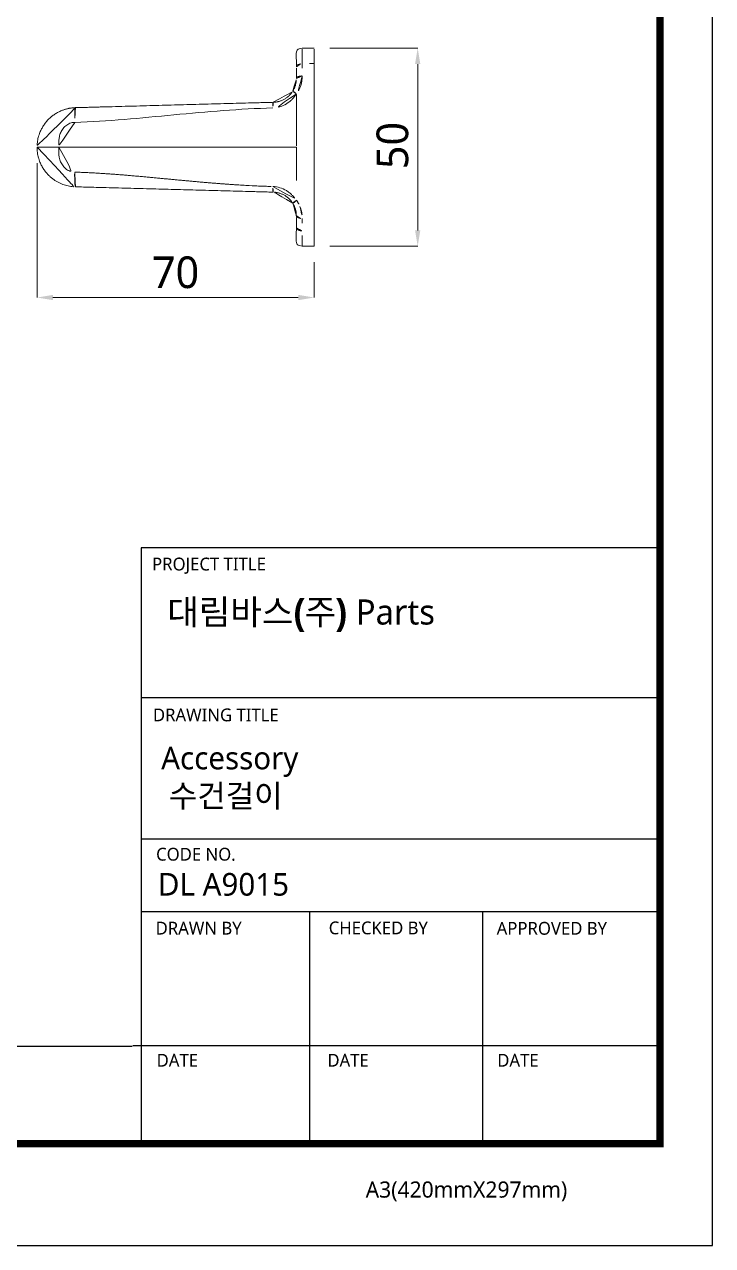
# Model space of a CAD drawing. Extents: x 16296660632 to 16296677930, y -37409619871 to -37409616275.
# Drawn here: x 16296677755.8 to 16296677929.6, y -37409616876.4 to -37409616568.1 of the extents above; entities that cross this region are included whole.
import ezdxf

# ---------------------------------------------------------------- set-up
doc = ezdxf.new("R2010")
doc.units = 0
doc.header["$LTSCALE"] = 10
doc.header["$MEASUREMENT"] = 0
doc.header["$PDMODE"] = 3
doc.header["$PDSIZE"] = -10
doc.layers.get('0').update_dxf_attribs({"linetype": 'CONTINUOUS'})
doc.layers.get('DEFPOINTS').update_dxf_attribs({"linetype": 'CONTINUOUS'})
doc.styles.add('Daelim Dimension', font='NanumGothic.ttf')
doc.dimstyles.new('DEFAULT', dxfattribs={"dimscale": 2, "dimtxt": 2, "dimasz": 2, "dimexe": 0, "dimexo": 2, "dimgap": 1, "dimtad": 1, "dimdec": 1, "dimzin": 9, "dimdsep": 46, "dimtxsty": 'Daelim Dimension', "dimcen": 0.5, "dimclrd": 252, "dimclre": 252, "dimclrt": 3, "dimadec": 1, "dimazin": 0, "dimtfac": 1, "dimtdec": 1, "dimtix": 1, "dimtmove": 0, "dimatfit": 3, "dimfxl": 1, "dimtolj": 1, "dimtzin": 1, "dimlwd": 9, "dimlwe": 9, "dimarcsym": 0})

# ---------------------------------------------------------------- blocks, each defined once
blk = doc.blocks.new('*D0')
at = {"color": 5, "lineweight": 9, "transparency": 16777216}
for p, q in [((16296677832.95729, -37409616574.11952), (16296677855.11273, -37409616574.11952)), ((16296677855.11273, -37409616578.11952), (16296677855.11273, -37409616620.10088)), ((16296677832.95729, -37409616624.10088), (16296677855.11273, -37409616624.10088))]:
    blk.add_line(p, q, dxfattribs=at)
at = {"color": 5, "transparency": 16777216}
for points in [[(16296677854.44607, -37409616578.11952), (16296677855.7794, -37409616578.11952), (16296677855.11273, -37409616574.11952)], [(16296677854.44607, -37409616620.10088), (16296677855.7794, -37409616620.10088), (16296677855.11273, -37409616624.10088)]]:
    blk.add_solid(points, dxfattribs=at)
at = {"layer": 'DEFPOINTS', "color": 0, "transparency": 16777216}
for p in [(16296677828.95729, -37409616574.11952), (16296677828.95729, -37409616624.10088), (16296677855.11273, -37409616624.10088)]:
    blk.add_point(p, dxfattribs=at)
at = {"color": 7, "transparency": 16777216, "insert": (16296677848.76939, -37409616598.6633), "char_height": 8, "attachment_point": 5, "rotation": 90, "style": 'Daelim Dimension'}
blk.add_mtext('\\A1;50', dxfattribs=at)
blk = doc.blocks.new('*D1')
at = {"color": 5, "lineweight": 9, "transparency": 16777216}
for p, q in [((16296677758.955839, -37409616603.099297), (16296677758.955839, -37409616637.050377)), ((16296677828.957291, -37409616628.100883), (16296677828.957291, -37409616637.050377)), ((16296677762.955839, -37409616637.050377), (16296677824.957291, -37409616637.050377))]:
    blk.add_line(p, q, dxfattribs=at)
at = {"color": 5, "transparency": 16777216}
for points in [[(16296677762.955839, -37409616636.38372), (16296677762.955839, -37409616637.717049), (16296677758.955839, -37409616637.050377)], [(16296677824.957291, -37409616636.38372), (16296677824.957291, -37409616637.717049), (16296677828.957291, -37409616637.050377)]]:
    blk.add_solid(points, dxfattribs=at)
at = {"layer": 'DEFPOINTS', "color": 0, "transparency": 16777216}
for p in [(16296677758.955839, -37409616599.099297), (16296677828.957291, -37409616624.100883), (16296677828.957291, -37409616637.050377)]:
    blk.add_point(p, dxfattribs=at)
at = {"color": 7, "transparency": 16777216, "insert": (16296677793.95656, -37409616630.724213), "char_height": 8, "attachment_point": 5, "style": 'Daelim Dimension'}
blk.add_mtext('\\A1;70', dxfattribs=at)

msp = doc.modelspace()

# ---------------------------------------------------------------- linework, layer by layer
at = {"color": 7, "linetype": 'Continuous', "lineweight": 15}
for p, q in [((16296677828.957291, -37409616574.100883), (16296677825.957291, -37409616574.100883)), ((16296677768.686291, -37409616589.106583), (16296677768.685961, -37409616589.106583)), ((16296677825.95747, -37409616624.100883), (16296677828.957291, -37409616624.100883))]:
    msp.add_line(p, q, dxfattribs=at)
at = {"color": 5, "ltscale": 40}
for p, q in [((16296677916.33573, -37409616700.262222), (16296677785.24143, -37409616700.262222)), ((16296677916.33573, -37409616738.154213), (16296677785.24143, -37409616738.154213)), ((16296677916.33573, -37409616738.154213), (16296677785.24143, -37409616738.154213)), ((16296677916.33573, -37409616773.79921), (16296677785.24143, -37409616773.79921)), ((16296677916.33573, -37409616773.79921), (16296677785.24143, -37409616773.79921)), ((16296677916.33573, -37409616792.183441), (16296677785.24143, -37409616792.183441)), ((16296677916.33573, -37409616792.183441), (16296677785.24143, -37409616792.183441)), ((16296677827.821989, -37409616792.183441), (16296677827.821989, -37409616850.706642)), ((16296677871.522011, -37409616792.183441), (16296677871.522011, -37409616850.706642)), ((16296677916.33573, -37409616825.990059), (16296677783.1693, -37409616825.990059)), ((16296677916.33573, -37409616825.990059), (16296677786.262779, -37409616825.990059)), ((16296677916.33573, -37409616850.706642), (16296677803.98756, -37409616850.706642))]:
    msp.add_line(p, q, dxfattribs=at)
at = {"color": 5, "ltscale": 0.5}
msp.add_line((16296677785.24143, -37409616700.262222), (16296677785.24143, -37409616851.499603), dxfattribs=at)
at = {"color": 5}
msp.add_line((16296677122.53558, -37409616826.083809), (16296677783.01156, -37409616826.083809), dxfattribs=at)
at = {"ltscale": 0.5}
msp.add_lwpolyline([(16296677109.345659, -37409616876.442093), (16296677929.60565, -37409616876.442093), (16296677929.60565, -37409616275.422089), (16296677109.345659, -37409616275.422089)], close=True, dxfattribs=at)
at = {"color": 5, "linetype": 'ByBlock', "lineweight": 200, "const_width": 1.89}
msp.add_lwpolyline([(16296677122.53558, -37409616850.70694), (16296677916.335581, -37409616850.70694), (16296677916.335581, -37409616289.37693), (16296677122.53558, -37409616289.37693)], close=True, dxfattribs=at)
at = {"color": 7, "linetype": 'Continuous', "lineweight": 15, "flags": 128}
for points in [[(16296677825.991091, -37409616574.097504), (16296677825.170481, -37409616574.240082), (16296677824.880409, -37409616574.373199), (16296677824.677139, -37409616574.556847), (16296677824.55117, -37409616574.777733), (16296677824.4851, -37409616575.01152), (16296677824.449619, -37409616575.401749), (16296677824.45182, -37409616576.321564), (16296677824.457451, -37409616577.454971), (16296677824.470671, -37409616578.222198), (16296677824.457291, -37409616578.760437)], [(16296677824.457161, -37409616619.431587), (16296677824.456209, -37409616621.057747), (16296677824.45182, -37409616621.871567), (16296677824.447969, -37409616622.342361), (16296677824.449631, -37409616622.791092), (16296677824.485161, -37409616623.180878), (16296677824.551241, -37409616623.414513), (16296677824.6772, -37409616623.635269), (16296677824.880449, -37409616623.818848), (16296677825.17049, -37409616623.95195), (16296677825.95747, -37409616624.100883)]]:
    msp.add_lwpolyline(points, dxfattribs=at)
at = {"color": 2, "linetype": 'Continuous', "lineweight": 15}
for points, knots in [([(16296677825.957291, -37409616577.96843), (16296677825.957291, -37409616577.435043), (16296677825.957291, -37409616576.330307), (16296677825.957291, -37409616575.087914), (16296677825.957291, -37409616574.246986), (16296677825.957291, -37409616574.160843), (16296677825.957291, -37409616574.119186)], [0, 0, 0, 0, 0.2367499309, 0.4903504104, 0.7536635579, 1, 1, 1, 1]), ([(16296677824.457291, -37409616578.760437), (16296677824.457291, -37409616578.667084), (16296677824.48951, -37409616578.56636), (16296677824.6357, -37409616578.371338), (16296677824.750179, -37409616578.277634), (16296677825.04307, -37409616578.122971), (16296677825.220501, -37409616578.062531), (16296677825.58979, -37409616577.985382), (16296677825.78051, -37409616577.968399), (16296677825.957291, -37409616577.96843)], [0, 0, 0, 0, 0.25, 0.25, 0.5, 0.5, 0.75, 0.75, 1, 1, 1, 1]), ([(16296677824.45731, -37409616581.760681), (16296677824.457371, -37409616581.752777), (16296677824.4576, -37409616581.744827), (16296677824.458229, -37409616581.736816), (16296677824.459021, -37409616581.726646), (16296677824.460329, -37409616581.716423), (16296677824.462191, -37409616581.706123), (16296677824.4659, -37409616581.685501), (16296677824.471781, -37409616581.664612), (16296677824.47999, -37409616581.643593), (16296677824.496429, -37409616581.601532), (16296677824.522289, -37409616581.558899), (16296677824.558281, -37409616581.516983), (16296677824.59428, -37409616581.475067), (16296677824.64043, -37409616581.433868), (16296677824.696239, -37409616581.394852), (16296677824.75205, -37409616581.355827), (16296677824.817499, -37409616581.318977), (16296677824.89081, -37409616581.285606), (16296677824.964109, -37409616581.252228), (16296677825.045219, -37409616581.222321), (16296677825.13135, -37409616581.196732), (16296677825.21748, -37409616581.171143), (16296677825.30858, -37409616581.149872), (16296677825.40147, -37409616581.133186), (16296677825.49435, -37409616581.116501), (16296677825.589001, -37409616581.10437), (16296677825.682489, -37409616581.096527), (16296677825.77599, -37409616581.088676), (16296677825.868311, -37409616581.085098), (16296677825.957291, -37409616581.085098)], [0, 0, 0, 0, 0.058532512, 0.058532512, 0.058532512, 0.132714514, 0.132714514, 0.132714514, 0.281078518, 0.281078518, 0.281078518, 0.577806526, 0.577806526, 0.577806526, 0.8745345341, 0.8745345341, 0.8745345341, 1.1712625421, 1.1712625421, 1.1712625421, 1.4679905501, 1.4679905501, 1.4679905501, 1.7647185581, 1.7647185581, 1.7647185581, 2.0614465661, 2.0614465661, 2.0614465661, 2.3581745741, 2.3581745741, 2.3581745741, 2.3581745741]), ([(16296677825.957291, -37409616581.085098), (16296677825.956221, -37409616581.903267), (16296677825.833811, -37409616582.712631), (16296677825.458309, -37409616583.900627), (16296677825.29994, -37409616584.293213), (16296677824.923809, -37409616585.045578), (16296677824.70657, -37409616585.405647), (16296677824.457291, -37409616585.75087)], [0, 0, 0, 0, 0.5, 0.5, 0.75, 0.75, 1, 1, 1, 1]), ([(16296677824.44342, -37409616585.684021), (16296677824.288139, -37409616585.92305), (16296677824.11817, -37409616586.158073), (16296677823.754589, -37409616586.608612), (16296677823.56127, -37409616586.823936), (16296677823.148821, -37409616587.235092), (16296677822.92967, -37409616587.430862), (16296677822.46254, -37409616587.800636), (16296677822.215891, -37409616587.973709), (16296677821.451191, -37409616588.443771), (16296677820.90337, -37409616588.695976), (16296677819.741579, -37409616589.053101), (16296677819.132469, -37409616589.157204), (16296677818.525789, -37409616589.173737)], [0, 0, 0, 0, 0.125, 0.125, 0.25, 0.25, 0.375, 0.375, 0.5, 0.5, 0.75, 0.75, 1, 1, 1, 1]), ([(16296677823.530701, -37409616584.963898), (16296677823.532209, -37409616584.962799), (16296677823.53544, -37409616584.960457), (16296677823.550011, -37409616584.962341), (16296677823.57486, -37409616584.970261), (16296677823.63068, -37409616584.99472), (16296677823.716419, -37409616585.042511), (16296677823.83976, -37409616585.126373), (16296677823.96686, -37409616585.208588), (16296677824.12071, -37409616585.320137), (16296677824.24921, -37409616585.432419), (16296677824.340651, -37409616585.531754), (16296677824.40238, -37409616585.60878), (16296677824.431299, -37409616585.661797), (16296677824.44342, -37409616585.684021)], [0, 0, 0, 0, 0.051213035, 0.1092843896, 0.1744631403, 0.2469165704, 0.4249432113, 0.4998004196, 0.6240803973, 0.7465953409, 0.8475584776, 0.908070406, 0.9614716153, 1, 1, 1, 1]), ([(16296677824.44342, -37409616585.684021), (16296677824.44746, -37409616585.69429), (16296677824.45591, -37409616585.715759), (16296677824.45681, -37409616585.738853), (16296677824.457291, -37409616585.75087)], [0, 0, 0, 0, 0.4788535957, 1, 1, 1, 1]), ([(16296677824.457291, -37409616585.75087), (16296677824.457291, -37409616586.843948), (16296677824.457291, -37409616587.943069), (16296677824.457291, -37409616589.041557), (16296677824.457291, -37409616590.189682), (16296677824.457291, -37409616591.337112), (16296677824.457291, -37409616592.476967), (16296677824.457291, -37409616593.616821), (16296677824.457291, -37409616594.7491), (16296677824.457291, -37409616595.867798), (16296677824.457291, -37409616596.427147), (16296677824.457291, -37409616596.983124), (16296677824.457291, -37409616597.535057), (16296677824.457291, -37409616597.811043), (16296677824.457291, -37409616598.085999), (16296677824.457291, -37409616598.359879), (16296677824.457291, -37409616598.496811), (16296677824.457291, -37409616598.633476), (16296677824.457291, -37409616598.769867), (16296677824.457291, -37409616598.880386), (16296677824.457291, -37409616598.990677), (16296677824.457291, -37409616599.100861)], [0.0834508539, 0.0834508539, 0.0834508539, 0.0834508539, 3.4507867027, 3.4507867027, 3.4507867027, 6.9702070061, 6.9702070061, 6.9702070061, 10.4896273096, 10.4896273096, 10.4896273096, 12.2493374613, 12.2493374613, 12.2493374613, 13.1291925371, 13.1291925371, 13.1291925371, 13.569120075, 13.569120075, 13.569120075, 13.9255967591, 13.9255967591, 13.9255967591, 13.9255967591]), ([(16296677768.686291, -37409616589.106583), (16296677768.651529, -37409616589.107529), (16296677768.61676, -37409616589.187553), (16296677768.554291, -37409616589.537857), (16296677768.526739, -37409616589.808838), (16296677768.485201, -37409616590.507919), (16296677768.471291, -37409616590.93457), (16296677768.458441, -37409616591.851646), (16296677768.459431, -37409616592.340103), (16296677768.466009, -37409616592.813263)], [0, 0, 0, 0, 0.25, 0.25, 0.5, 0.5, 0.75, 0.75, 1, 1, 1, 1]), ([(16296677818.525789, -37409616589.173721), (16296677814.35244, -37409616589.288544), (16296677810.180031, -37409616589.52919), (16296677801.836519, -37409616590.153427), (16296677797.6654, -37409616590.535889), (16296677789.323771, -37409616591.325928), (16296677785.15324, -37409616591.732773), (16296677776.81105, -37409616592.416199), (16296677772.63937, -37409616592.691513), (16296677768.466009, -37409616592.813263)], [0, 0, 0, 0, 0.25, 0.25, 0.5, 0.5, 0.75, 0.75, 1, 1, 1, 1]), ([(16296677818.61936, -37409616587.758499), (16296677818.605499, -37409616587.758881), (16296677818.59169, -37409616587.789368), (16296677818.566681, -37409616587.921371), (16296677818.555531, -37409616588.023087), (16296677818.53812, -37409616588.286423), (16296677818.531891, -37409616588.447617), (16296677818.524981, -37409616588.798431), (16296677818.5243, -37409616588.987411), (16296677818.525789, -37409616589.173721)], [0, 0, 0, 0, 0.25, 0.25, 0.5, 0.5, 0.75, 0.75, 1, 1, 1, 1]), ([(16296677768.466009, -37409616592.813263), (16296677768.0541, -37409616592.825287), (16296677767.65015, -37409616592.911926), (16296677766.884951, -37409616593.213417), (16296677766.520901, -37409616593.430908), (16296677765.88394, -37409616593.955856), (16296677765.607861, -37409616594.263412), (16296677765.145531, -37409616594.933029), (16296677764.961519, -37409616595.294113), (16296677764.690941, -37409616596.008957), (16296677764.60153, -37409616596.36496), (16296677764.488041, -37409616597.044327), (16296677764.466949, -37409616597.359451), (16296677764.45719, -37409616597.931549), (16296677764.467871, -37409616598.19046), (16296677764.48921, -37409616598.666367), (16296677764.499491, -37409616598.881447), (16296677764.49966, -37409616599.097313)], [0, 0, 0, 0, 0.125, 0.125, 0.25, 0.25, 0.375, 0.375, 0.5, 0.5, 0.625, 0.625, 0.75, 0.75, 0.875, 0.875, 1, 1, 1, 1]), ([(16296677758.956141, -37409616599.097473), (16296677758.95713, -37409616599.097412), (16296677758.95911, -37409616599.097267), (16296677758.97501, -37409616599.097092), (16296677759.00038, -37409616599.096909), (16296677759.03614, -37409616599.096764), (16296677759.081989, -37409616599.096588), (16296677759.13784, -37409616599.096451), (16296677759.20336, -37409616599.096313), (16296677759.278311, -37409616599.096184), (16296677759.362391, -37409616599.096069), (16296677759.45528, -37409616599.095963), (16296677759.556459, -37409616599.095871), (16296677759.66544, -37409616599.095787), (16296677759.781731, -37409616599.095718), (16296677759.904869, -37409616599.095657), (16296677760.034309, -37409616599.095612), (16296677760.169411, -37409616599.095581), (16296677760.30957, -37409616599.095551), (16296677760.454229, -37409616599.095543), (16296677760.60284, -37409616599.095543), (16296677760.754829, -37409616599.095543), (16296677760.909599, -37409616599.095543), (16296677761.066561, -37409616599.095573), (16296677761.225189, -37409616599.095581), (16296677761.384991, -37409616599.095612), (16296677761.5455, -37409616599.095657), (16296677761.70623, -37409616599.095703), (16296677761.86673, -37409616599.095749), (16296677762.0266, -37409616599.09581), (16296677762.185459, -37409616599.095871), (16296677762.34296, -37409616599.095932), (16296677762.498791, -37409616599.096008), (16296677762.652651, -37409616599.096077), (16296677762.804291, -37409616599.096161), (16296677762.953461, -37409616599.096237), (16296677763.099979, -37409616599.096313), (16296677763.243641, -37409616599.096413), (16296677763.3843, -37409616599.096481), (16296677763.521799, -37409616599.096573), (16296677763.65604, -37409616599.096657), (16296677763.786909, -37409616599.096764), (16296677763.914351, -37409616599.096848), (16296677764.0383, -37409616599.096939), (16296677764.158701, -37409616599.097031), (16296677764.275539, -37409616599.097122), (16296677764.38876, -37409616599.097214), (16296677764.46311, -37409616599.097267), (16296677764.499649, -37409616599.097313)], [0, 0, 0, 0, 0.0275406174, 0.0551590372, 0.0828220541, 0.1105018012, 0.1381736336, 0.1658041588, 0.1933588719, 0.2208077276, 0.248125022, 0.2752829168, 0.3022496022, 0.3289962227, 0.3554972304, 0.3817299748, 0.4076697445, 0.43329277, 0.458577466, 0.4835043398, 0.5080559755, 0.5322149503, 0.5559666126, 0.5792978141, 0.6021964024, 0.6246514129, 0.6466528089, 0.6681928201, 0.6892667361, 0.7098700997, 0.7299987933, 0.7496491933, 0.7688182188, 0.7875048408, 0.8057111165, 0.8234391293, 0.8406908671, 0.857468342, 0.8737736876, 0.8896092409, 0.9049788743, 0.9198885605, 0.9343441299, 0.9483511548, 0.9619150226, 0.9750409977, 0.987734271, 1, 1, 1, 1]), ([(16296677764.499649, -37409616599.097313), (16296677764.49964, -37409616599.113541), (16296677764.499599, -37409616599.129784), (16296677764.499479, -37409616599.146011), (16296677764.49929, -37409616599.173157), (16296677764.49894, -37409616599.200302), (16296677764.498461, -37409616599.227493), (16296677764.497499, -37409616599.28186), (16296677764.49601, -37409616599.336411), (16296677764.494141, -37409616599.391487), (16296677764.490391, -37409616599.501678), (16296677764.48513, -37409616599.614037), (16296677764.479549, -37409616599.731537), (16296677764.476761, -37409616599.790283), (16296677764.4739, -37409616599.850418), (16296677764.47127, -37409616599.912201), (16296677764.46863, -37409616599.973999), (16296677764.466209, -37409616600.037369), (16296677764.46426, -37409616600.102402), (16296677764.460369, -37409616600.232468), (16296677764.458349, -37409616600.369141), (16296677764.460279, -37409616600.512993), (16296677764.46221, -37409616600.656807), (16296677764.46797, -37409616600.807449), (16296677764.479851, -37409616600.964188), (16296677764.49173, -37409616601.120941), (16296677764.50975, -37409616601.28389), (16296677764.53627, -37409616601.452606), (16296677764.54952, -37409616601.536957), (16296677764.56501, -37409616601.622879), (16296677764.582939, -37409616601.710022), (16296677764.60088, -37409616601.79715), (16296677764.621229, -37409616601.885483), (16296677764.644119, -37409616601.974548), (16296677764.68989, -37409616602.152679), (16296677764.74581, -37409616602.333763), (16296677764.812811, -37409616602.514183), (16296677764.9468, -37409616602.875), (16296677765.125299, -37409616603.234337), (16296677765.35495, -37409616603.572449), (16296677765.584591, -37409616603.910568), (16296677765.8668, -37409616604.226646), (16296677766.18527, -37409616604.492027), (16296677766.503731, -37409616604.757431), (16296677766.86091, -37409616604.975113), (16296677767.248739, -37409616605.129623), (16296677767.63658, -37409616605.284149), (16296677768.051241, -37409616605.373207), (16296677768.46566, -37409616605.38533)], [0.0350820379, 0.0350820379, 0.0350820379, 0.0350820379, 0.1808720789, 0.1808720789, 0.1808720789, 0.4246439813, 0.4246439813, 0.4246439813, 0.9121877861, 0.9121877861, 0.9121877861, 1.8872753956, 1.8872753956, 1.8872753956, 2.3748192004, 2.3748192004, 2.3748192004, 2.8623630052, 2.8623630052, 2.8623630052, 3.8374506147, 3.8374506147, 3.8374506147, 4.8125382243, 4.8125382243, 4.8125382243, 5.7876258338, 5.7876258338, 5.7876258338, 6.2751696386, 6.2751696386, 6.2751696386, 6.7627134434, 6.7627134434, 6.7627134434, 7.7378010529, 7.7378010529, 7.7378010529, 9.687976272, 9.687976272, 9.687976272, 11.6381514911, 11.6381514911, 11.6381514911, 13.5883267102, 13.5883267102, 13.5883267102, 15.5385019293, 15.5385019293, 15.5385019293, 15.5385019293]), ([(16296677824.457291, -37409616599.100861), (16296677815.715151, -37409616599.100304), (16296677806.42835, -37409616599.099731), (16296677786.531561, -37409616599.098557), (16296677775.922421, -37409616599.097931), (16296677764.49966, -37409616599.097313)], [0, 0, 0, 0, 0.5, 0.5, 1, 1, 1, 1]), ([(16296677824.457291, -37409616599.100861), (16296677824.45727, -37409616600.169373), (16296677824.45726, -37409616601.254913), (16296677824.45723, -37409616603.452911), (16296677824.457211, -37409616604.564957), (16296677824.45717, -37409616607.923279), (16296677824.45715, -37409616610.192368), (16296677824.457121, -37409616612.436813)], [0, 0, 0, 0, 0.25, 0.25, 0.5, 0.5, 1, 1, 1, 1]), ([(16296677768.68573, -37409616609.092003), (16296677768.66824, -37409616609.091522), (16296677768.650761, -37409616609.071442), (16296677768.63373, -37409616609.028923), (16296677768.61669, -37409616608.986389), (16296677768.60009, -37409616608.921371), (16296677768.58441, -37409616608.832703), (16296677768.568729, -37409616608.744034), (16296677768.553961, -37409616608.631683), (16296677768.540541, -37409616608.496727), (16296677768.52713, -37409616608.361794), (16296677768.515079, -37409616608.204239), (16296677768.504721, -37409616608.027512), (16296677768.49436, -37409616607.850769), (16296677768.485701, -37409616607.654877), (16296677768.478901, -37409616607.445099), (16296677768.472111, -37409616607.235321), (16296677768.467171, -37409616607.011726), (16296677768.46409, -37409616606.780518), (16296677768.461, -37409616606.549316), (16296677768.459761, -37409616606.310562), (16296677768.46018, -37409616606.070396), (16296677768.4604, -37409616605.950317), (16296677768.46102, -37409616605.82988), (16296677768.46203, -37409616605.709778), (16296677768.46253, -37409616605.649719), (16296677768.463131, -37409616605.589752), (16296677768.46382, -37409616605.529938), (16296677768.464161, -37409616605.500031), (16296677768.464531, -37409616605.470169), (16296677768.46492, -37409616605.440353), (16296677768.46516, -37409616605.421997), (16296677768.46541, -37409616605.403664), (16296677768.46566, -37409616605.38533)], [0, 0, 0, 0, 0.7884808995, 0.7884808995, 0.7884808995, 1.576961799, 1.576961799, 1.576961799, 2.3654426986, 2.3654426986, 2.3654426986, 3.1539235981, 3.1539235981, 3.1539235981, 3.9424044976, 3.9424044976, 3.9424044976, 4.7308853971, 4.7308853971, 4.7308853971, 5.5193662967, 5.5193662967, 5.5193662967, 5.9136067464, 5.9136067464, 5.9136067464, 6.1107269713, 6.1107269713, 6.1107269713, 6.2092870838, 6.2092870838, 6.2092870838, 6.2699891944, 6.2699891944, 6.2699891944, 6.2699891944]), ([(16296677768.46566, -37409616605.38533), (16296677768.915159, -37409616605.39946), (16296677769.80999, -37409616605.427567), (16296677771.14571, -37409616605.482269), (16296677772.46871, -37409616605.544777), (16296677773.778971, -37409616605.615189), (16296677775.076521, -37409616605.692398), (16296677776.361361, -37409616605.775711), (16296677777.633499, -37409616605.864326), (16296677778.89296, -37409616605.957573), (16296677780.13973, -37409616606.054688), (16296677781.373831, -37409616606.155083), (16296677782.59527, -37409616606.258041), (16296677783.80406, -37409616606.363052), (16296677785.000191, -37409616606.469589), (16296677786.183689, -37409616606.577179), (16296677787.35454, -37409616606.685379), (16296677788.512751, -37409616606.793747), (16296677789.658331, -37409616606.901901), (16296677790.79129, -37409616607.00943), (16296677791.911619, -37409616607.116013), (16296677793.019329, -37409616607.221283), (16296677794.11442, -37409616607.324951), (16296677795.196911, -37409616607.426712), (16296677796.266781, -37409616607.526398), (16296677797.324039, -37409616607.62381), (16296677798.368679, -37409616607.718781), (16296677799.400721, -37409616607.811172), (16296677800.420151, -37409616607.900833), (16296677801.42697, -37409616607.987663), (16296677802.421181, -37409616608.071503), (16296677803.40279, -37409616608.152283), (16296677804.37178, -37409616608.229919), (16296677805.328171, -37409616608.304337), (16296677806.27195, -37409616608.375443), (16296677807.203119, -37409616608.443207), (16296677808.121679, -37409616608.507584), (16296677809.02763, -37409616608.568542), (16296677809.92098, -37409616608.626053), (16296677810.80172, -37409616608.680038), (16296677811.66984, -37409616608.730766), (16296677812.24444, -37409616608.762009), (16296677812.529619, -37409616608.777512)], [0, 0, 0, 0, 0.0305446919, 0.0608060394, 0.0907852514, 0.1204831765, 0.1499003511, 0.1790370441, 0.2078932945, 0.2364689486, 0.2647636951, 0.2927770915, 0.3205085514, 0.3479575244, 0.3751234483, 0.4020057278, 0.4286037483, 0.4549168895, 0.4809445347, 0.5066860815, 0.5321409512, 0.5573085957, 0.5821885071, 0.6067802874, 0.6310836446, 0.6550983244, 0.6788241081, 0.7022608137, 0.7254082956, 0.7482664432, 0.7708351808, 0.793114467, 0.8151042937, 0.8368046847, 0.8582156941, 0.8793374042, 0.9001699229, 0.920713382, 0.9409679359, 0.9609337592, 0.9806110444, 1, 1, 1, 1]), ([(16296677812.529619, -37409616608.777512), (16296677813.579029, -37409616608.833794), (16296677814.62849, -37409616608.883682), (16296677815.678011, -37409616608.926277), (16296677816.20277, -37409616608.947594), (16296677816.727551, -37409616608.967072), (16296677817.252331, -37409616608.984596), (16296677817.51473, -37409616608.993378), (16296677817.77713, -37409616609.001663), (16296677818.03953, -37409616609.009453), (16296677818.201639, -37409616609.014267), (16296677818.36376, -37409616609.018806), (16296677818.525881, -37409616609.023277)], [0.0992069178, 0.0992069178, 0.0992069178, 0.0992069178, 3.2618475194, 3.2618475194, 3.2618475194, 4.8431678201, 4.8431678201, 4.8431678201, 5.6338279705, 5.6338279705, 5.6338279705, 6.1223110465, 6.1223110465, 6.1223110465, 6.1223110465]), ([(16296677818.619329, -37409616610.433502), (16296677818.60552, -37409616610.43251), (16296677818.591761, -37409616610.402802), (16296677818.566839, -37409616610.271317), (16296677818.555731, -37409616610.170013), (16296677818.53837, -37409616609.907654), (16296677818.53215, -37409616609.747009), (16296677818.525249, -37409616609.397186), (16296677818.52458, -37409616609.208687), (16296677818.52606, -37409616609.022667)], [0, 0, 0, 0, 0.25, 0.25, 0.5, 0.5, 0.75, 0.75, 1, 1, 1, 1]), ([(16296677818.52606, -37409616609.022667), (16296677819.132429, -37409616609.039032), (16296677819.74128, -37409616609.142899), (16296677820.90266, -37409616609.499496), (16296677821.450331, -37409616609.751419), (16296677822.21489, -37409616610.2211), (16296677822.461519, -37409616610.394043), (16296677822.928591, -37409616610.76358), (16296677823.14772, -37409616610.959244), (16296677823.56016, -37409616611.370178), (16296677823.75349, -37409616611.585403), (16296677824.117081, -37409616612.035782), (16296677824.287069, -37409616612.270714), (16296677824.44236, -37409616612.509659)], [0, 0, 0, 0, 0.25, 0.25, 0.5, 0.5, 0.625, 0.625, 0.75, 0.75, 0.875, 0.875, 1, 1, 1, 1]), ([(16296677824.44236, -37409616612.509659), (16296677824.43383, -37409616612.526138), (16296677824.41523, -37409616612.562042), (16296677824.377489, -37409616612.615334), (16296677824.330271, -37409616612.673141), (16296677824.27269, -37409616612.734306), (16296677824.205391, -37409616612.798073), (16296677824.13415, -37409616612.858643), (16296677824.05271, -37409616612.921494), (16296677823.966459, -37409616612.983017), (16296677823.8857, -37409616613.036469), (16296677823.811991, -37409616613.085068), (16296677823.741579, -37409616613.131821), (16296677823.66634, -37409616613.176651), (16296677823.599039, -37409616613.211761), (16296677823.5466, -37409616613.232468), (16296677823.536131, -37409616613.229607), (16296677823.530701, -37409616613.228127)], [0, 0, 0, 0, 0.028269441, 0.061605941, 0.1003671554, 0.1448677602, 0.1953804535, 0.252117283, 0.3036799784, 0.3781635177, 0.4522662684, 0.5039679113, 0.5790332151, 0.6674895037, 0.7683214534, 0.8799093401, 1, 1, 1, 1]), ([(16296677824.44236, -37409616612.509666), (16296677824.44684, -37409616612.498123), (16296677824.45606, -37409616612.474373), (16296677824.456869, -37409616612.448853), (16296677824.457291, -37409616612.43573)], [0, 0, 0, 0, 0.4861936349, 1, 1, 1, 1]), ([(16296677824.457291, -37409616612.43573), (16296677824.642639, -37409616612.691994), (16296677824.810381, -37409616612.956734), (16296677825.112711, -37409616613.502663), (16296677825.247881, -37409616613.785423), (16296677825.365841, -37409616614.074257)], [0, 0, 0, 0, 0.5, 0.5, 1, 1, 1, 1]), ([(16296677825.365841, -37409616614.074257), (16296677825.445641, -37409616614.270401), (16296677825.517309, -37409616614.469063), (16296677825.58066, -37409616614.668617), (16296677825.70734, -37409616615.067749), (16296677825.801491, -37409616615.471237), (16296677825.863979, -37409616615.877991), (16296677825.92647, -37409616616.284729), (16296677825.957291, -37409616616.694748), (16296677825.957291, -37409616617.106934)], [0, 0, 0, 0, 0.6773418053, 0.6773418053, 0.6773418053, 2.0320254159, 2.0320254159, 2.0320254159, 3.3867090265, 3.3867090265, 3.3867090265, 3.3867090265]), ([(16296677824.457291, -37409616616.431343), (16296677824.457291, -37409616616.510963), (16296677824.48951, -37409616616.596863), (16296677824.6357, -37409616616.763184), (16296677824.750179, -37409616616.843086), (16296677825.04307, -37409616616.975021), (16296677825.220501, -37409616617.026581), (16296677825.58979, -37409616617.092422), (16296677825.78051, -37409616617.106934), (16296677825.957291, -37409616617.106934)], [0, 0, 0, 0, 0.25, 0.25, 0.5, 0.5, 0.75, 0.75, 1, 1, 1, 1]), ([(16296677824.457161, -37409616619.431587), (16296677824.45886, -37409616619.457474), (16296677824.46221, -37409616619.508499), (16296677824.48267, -37409616619.583572), (16296677824.51543, -37409616619.654953), (16296677824.57929, -37409616619.751801), (16296677824.69529, -37409616619.869186), (16296677824.889561, -37409616619.996368), (16296677825.12825, -37409616620.097931), (16296677825.354191, -37409616620.16066), (16296677825.54254, -37409616620.194267), (16296677825.678989, -37409616620.211578), (16296677825.81749, -37409616620.221977), (16296677825.908951, -37409616620.22345), (16296677825.957279, -37409616620.224213)], [0, 0, 0, 0, 0.0622004654, 0.1226456806, 0.1817482129, 0.2401531782, 0.3705475735, 0.4999934585, 0.6300964483, 0.7598365889, 0.8221025791, 0.8834184789, 0.9383890166, 1, 1, 1, 1]), ([(16296677825.95747, -37409616624.083282), (16296677825.957451, -37409616624.041527), (16296677825.95742, -37409616623.955307), (16296677825.95738, -37409616623.113724), (16296677825.95734, -37409616621.871147), (16296677825.9573, -37409616620.766357), (16296677825.957291, -37409616620.232964)], [0, 0, 0, 0, 0.2469072559, 0.5100224606, 0.7634310327, 1, 1, 1, 1])]:
    msp.add_open_spline(points, degree=3, knots=knots, dxfattribs=at)
at = {"color": 7, "linetype": 'Continuous', "lineweight": 15}
for points, knots in [([(16296677828.957291, -37409616577.968811), (16296677828.957291, -37409616577.435387), (16296677828.957291, -37409616576.330597), (16296677828.957291, -37409616575.088097), (16296677828.957291, -37409616574.247383), (16296677828.957291, -37409616574.161163), (16296677828.957291, -37409616574.119522)], [0, 0, 0, 0, 0.2368304567, 0.4905192392, 0.753925756, 1, 1, 1, 1]), ([(16296677824.457291, -37409616581.760681), (16296677824.457291, -37409616581.59024), (16296677824.457291, -37409616581.249397), (16296677824.457291, -37409616580.74324), (16296677824.457291, -37409616580.240982), (16296677824.457291, -37409616579.743057), (16296677824.457291, -37409616579.248993), (16296677824.457291, -37409616578.923309), (16296677824.457291, -37409616578.760437)], [0, 0, 0, 0, 0.1667324241, 0.3333892266, 0.5000073845, 0.6666239008, 0.8332757791, 1, 1, 1, 1]), ([(16296677828.957291, -37409616624.042099), (16296677828.957291, -37409616624.046921), (16296677828.957291, -37409616624.059624), (16296677828.957291, -37409616623.517212), (16296677828.957291, -37409616622.533974), (16296677828.957291, -37409616621.032944), (16296677828.957291, -37409616618.972061), (16296677828.957291, -37409616616.66832), (16296677828.957291, -37409616613.8759), (16296677828.957291, -37409616610.621803), (16296677828.957291, -37409616606.558746), (16296677828.957291, -37409616602.082657), (16296677828.957291, -37409616597.249107), (16296677828.957291, -37409616592.36058), (16296677828.957291, -37409616587.456123), (16296677828.957291, -37409616582.554413), (16296677828.957291, -37409616579.507431), (16296677828.957291, -37409616577.968811)], [0, 0, 0, 0, 0.0237628368, 0.0623812606, 0.1001903827, 0.1361591399, 0.1843932867, 0.2348497664, 0.2849937201, 0.3578547568, 0.4307058214, 0.522451482, 0.613831611, 0.7046787402, 0.8010145645, 0.8995183067, 1, 1, 1, 1]), ([(16296677823.530701, -37409616584.963898), (16296677823.57081, -37409616584.898773), (16296677823.651501, -37409616584.767776), (16296677823.76263, -37409616584.56601), (16296677823.86706, -37409616584.359283), (16296677823.96376, -37409616584.147491), (16296677824.05265, -37409616583.931023), (16296677824.13341, -37409616583.710083), (16296677824.205811, -37409616583.485001), (16296677824.281651, -37409616583.212723), (16296677824.35384, -37409616582.891243), (16296677824.412821, -37409616582.519699), (16296677824.450331, -37409616582.141006), (16296677824.45495, -37409616581.888344), (16296677824.457291, -37409616581.760681)], [0, 0, 0, 0, 0.0648033229, 0.1303633393, 0.1966955246, 0.2638148203, 0.3317356484, 0.4004719264, 0.4700370822, 0.5404440696, 0.6517250791, 0.765384499, 0.8814633143, 1, 1, 1, 1]), ([(16296677818.61936, -37409616587.758499), (16296677818.696859, -37409616587.755539), (16296677818.84963, -37409616587.74971), (16296677819.074989, -37409616587.730103), (16296677819.292971, -37409616587.703552), (16296677819.50337, -37409616587.670029), (16296677819.70603, -37409616587.630478), (16296677819.90086, -37409616587.585541), (16296677820.274321, -37409616587.48645), (16296677820.80122, -37409616587.300453), (16296677821.468149, -37409616586.967773), (16296677822.07621, -37409616586.565292), (16296677822.54318, -37409616586.165993), (16296677822.88096, -37409616585.819893), (16296677823.119209, -37409616585.543182), (16296677823.337749, -37409616585.258423), (16296677823.466579, -37409616585.061768), (16296677823.530701, -37409616584.963898)], [0, 0, 0, 0, 0.0394048137, 0.0776792507, 0.1148247372, 0.1508428346, 0.1857352572, 0.219503892, 0.2521508224, 0.381457426, 0.5013630425, 0.6283196929, 0.7499705129, 0.8134968979, 0.8762942153, 0.9384364624, 1, 1, 1, 1]), ([(16296677768.685961, -37409616589.106583), (16296677768.581409, -37409616589.110367), (16296677768.371799, -37409616589.11792), (16296677768.057261, -37409616589.141853), (16296677767.742081, -37409616589.175163), (16296677767.42662, -37409616589.218857), (16296677767.11121, -37409616589.272812), (16296677766.79619, -37409616589.337158), (16296677766.48192, -37409616589.411987), (16296677766.16877, -37409616589.497337), (16296677765.8571, -37409616589.593292), (16296677765.547279, -37409616589.699867), (16296677765.2397, -37409616589.817123), (16296677764.74968, -37409616590.022659), (16296677764.073231, -37409616590.358139), (16296677763.273849, -37409616590.855988), (16296677762.499331, -37409616591.446426), (16296677761.792089, -37409616592.101913), (16296677761.137051, -37409616592.843674), (16296677760.572651, -37409616593.623093), (16296677760.08461, -37409616594.45433), (16296677759.718349, -37409616595.242973), (16296677759.45133, -37409616595.969818), (16296677759.264009, -37409616596.610443), (16296677759.122549, -37409616597.246338), (16296677759.02548, -37409616597.874184), (16296677758.966669, -37409616598.490921), (16296677758.959419, -37409616598.898277), (16296677758.95612, -37409616599.097473)], [0, 0, 0, 0, 0.0203391396, 0.0407768105, 0.061313065, 0.0819479548, 0.1026815307, 0.1235138427, 0.1444449405, 0.1654748725, 0.186603687, 0.2078314312, 0.2291581518, 0.2505838949, 0.3111241613, 0.3757195341, 0.4333677787, 0.5002379311, 0.5628596621, 0.6254818231, 0.687046756, 0.7500013669, 0.7942619545, 0.8374846884, 0.8796697041, 0.9208171501, 0.9609271893, 1, 1, 1, 1]), ([(16296677768.686291, -37409616589.106583), (16296677769.086599, -37409616589.095779), (16296677769.895729, -37409616589.073929), (16296677771.121481, -37409616589.040848), (16296677772.37221, -37409616589.00708), (16296677773.647869, -37409616588.972641), (16296677775.509741, -37409616588.922363), (16296677778.02499, -37409616588.854462), (16296677781.08172, -37409616588.771942), (16296677784.23848, -37409616588.686707), (16296677787.355709, -37409616588.602547), (16296677790.53545, -37409616588.516708), (16296677793.651409, -37409616588.432587), (16296677796.76749, -37409616588.34845), (16296677800.922421, -37409616588.236282), (16296677806.11808, -37409616588.096008), (16296677810.808189, -37409616587.969391), (16296677813.9338, -37409616587.884987), (16296677815.49736, -37409616587.842789), (16296677817.05493, -37409616587.800743), (16296677818.098169, -37409616587.772568), (16296677818.61936, -37409616587.758499)], [0, 0, 0, 0, 0.0239574841, 0.0484242349, 0.0734010962, 0.0988888611, 0.124888276, 0.1850584406, 0.249857797, 0.3085576508, 0.3749166492, 0.4374684193, 0.5000256841, 0.5625805658, 0.6251260381, 0.7501658525, 0.8751178369, 0.9067192031, 0.937564755, 0.9688079086, 1, 1, 1, 1]), ([(16296677758.95612, -37409616599.097473), (16296677758.95677, -37409616599.18251), (16296677758.95808, -37409616599.355667), (16296677758.96875, -37409616599.619858), (16296677758.986641, -37409616599.89299), (16296677759.013161, -37409616600.174942), (16296677759.064951, -37409616600.595932), (16296677759.16942, -37409616601.197594), (16296677759.351549, -37409616601.914429), (16296677759.629, -37409616602.738388), (16296677760.004379, -37409616603.594757), (16296677760.513611, -37409616604.485786), (16296677761.05978, -37409616605.253159), (16296677761.626221, -37409616605.914833), (16296677762.21085, -37409616606.493134), (16296677762.82938, -37409616607.012451), (16296677763.47345, -37409616607.470833), (16296677764.1348, -37409616607.86763), (16296677764.805571, -37409616608.203598), (16296677765.478491, -37409616608.480591), (16296677766.14703, -37409616608.701263), (16296677766.805519, -37409616608.869377), (16296677767.449181, -37409616608.987923), (16296677768.073999, -37409616609.064743), (16296677768.48465, -37409616609.083038), (16296677768.68573, -37409616609.092003)], [0, 0, 0, 0, 0.016466319, 0.033530988, 0.0512080607, 0.0695105823, 0.088450519, 0.1335374574, 0.1881347371, 0.2322764624, 0.3028914162, 0.3700291462, 0.4319428974, 0.4860851345, 0.5394226152, 0.5917803605, 0.6430018179, 0.6929508769, 0.741512996, 0.7885954953, 0.8341271182, 0.8780569948, 0.9203531544, 0.9610007313, 1, 1, 1, 1]), ([(16296677818.61908, -37409616610.442917), (16296677818.111469, -37409616610.429176), (16296677817.086901, -37409616610.401466), (16296677815.537029, -37409616610.359543), (16296677813.95985, -37409616610.316856), (16296677811.89049, -37409616610.26088), (16296677809.273781, -37409616610.190086), (16296677806.20521, -37409616610.107071), (16296677803.05357, -37409616610.021797), (16296677798.896231, -37409616609.909332), (16296677794.68948, -37409616609.795517), (16296677790.535021, -37409616609.683121), (16296677787.355431, -37409616609.597092), (16296677784.23818, -37409616609.512756), (16296677781.081579, -37409616609.427368), (16296677778.024651, -37409616609.344673), (16296677775.22543, -37409616609.268921), (16296677772.809589, -37409616609.203568), (16296677770.72509, -37409616609.147171), (16296677769.357651, -37409616609.110184), (16296677768.68573, -37409616609.092003)], [0, 0, 0, 0, 0.0303787874, 0.0613178038, 0.092818414, 0.1248819108, 0.1853858049, 0.2498351304, 0.3092041065, 0.3748753011, 0.4999753737, 0.562532541, 0.625084213, 0.6914325318, 0.7501428704, 0.8149313564, 0.8751122028, 0.918155789, 0.9597838296, 1, 1, 1, 1]), ([(16296677823.530701, -37409616613.228127), (16296677823.48843, -37409616613.162827), (16296677823.403641, -37409616613.031807), (16296677823.26527, -37409616612.839546), (16296677823.118191, -37409616612.650383), (16296677822.961559, -37409616612.465073), (16296677822.795589, -37409616612.284103), (16296677822.5117, -37409616611.999077), (16296677822.076191, -37409616611.626717), (16296677821.46818, -37409616611.224274), (16296677820.801201, -37409616610.891563), (16296677820.22723, -37409616610.689011), (16296677819.751499, -37409616610.568977), (16296677819.39497, -37409616610.501427), (16296677819.014999, -37409616610.451859), (16296677818.75349, -37409616610.439743), (16296677818.619329, -37409616610.433533)], [0, 0, 0, 0, 0.0409839897, 0.0822146821, 0.1237150372, 0.1655075702, 0.2076143276, 0.2500568661, 0.3716995702, 0.4986647534, 0.6185622478, 0.7478773555, 0.8057360297, 0.8670363507, 0.9317882197, 1, 1, 1, 1]), ([(16296677824.457291, -37409616616.431343), (16296677824.45628, -37409616616.347763), (16296677824.45429, -37409616616.181686), (16296677824.43811, -37409616615.932388), (16296677824.4125, -37409616615.685577), (16296677824.37677, -37409616615.441483), (16296677824.33139, -37409616615.200546), (16296677824.276569, -37409616614.96312), (16296677824.21258, -37409616614.729553), (16296677824.1397, -37409616614.500198), (16296677824.058229, -37409616614.27533), (16296677823.968451, -37409616614.055283), (16296677823.87072, -37409616613.840286), (16296677823.76515, -37409616613.630722), (16296677823.65283, -37409616613.426468), (16296677823.57123, -37409616613.293961), (16296677823.530701, -37409616613.228127)], [0, 0, 0, 0, 0.0776974863, 0.1543834453, 0.2300683822, 0.3047632246, 0.3784793405, 0.4512285567, 0.5230231778, 0.593876006, 0.6638003605, 0.7328100983, 0.8009196346, 0.8681439638, 0.9344986804, 1, 1, 1, 1]), ([(16296677824.457291, -37409616619.431587), (16296677824.457291, -37409616619.268707), (16296677824.457291, -37409616618.943039), (16296677824.457291, -37409616618.448967), (16296677824.457291, -37409616617.95105), (16296677824.457291, -37409616617.448776), (16296677824.457291, -37409616616.942627), (16296677824.457291, -37409616616.601791), (16296677824.457291, -37409616616.431343)], [0, 0, 0, 0, 0.1667242209, 0.3333760992, 0.4999926155, 0.6666107734, 0.8332675759, 1, 1, 1, 1])]:
    msp.add_open_spline(points, degree=3, knots=knots, dxfattribs=at)
at = {"color": 2, "linetype": 'Continuous', "lineweight": 15}
for points in [[(16296677825.957291, -37409616577.96843), (16296677825.957291, -37409616578.981903), (16296677825.957291, -37409616580.024719), (16296677825.957291, -37409616581.085098)], [(16296677828.957291, -37409616577.968803), (16296677827.957291, -37409616577.968674), (16296677826.957291, -37409616577.968552), (16296677825.957291, -37409616577.96843)], [(16296677825.957291, -37409616617.106934), (16296677825.957291, -37409616618.16748), (16296677825.957291, -37409616619.210449), (16296677825.957291, -37409616620.224083)]]:
    msp.add_open_spline(points, degree=3, dxfattribs=at)
at = {"color": 7, "linetype": 'Continuous', "lineweight": 15}
msp.add_open_spline([(16296677818.619209, -37409616610.442932), (16296677818.61916, -37409616610.442932), (16296677818.61912, -37409616610.442932), (16296677818.61908, -37409616610.442917)], degree=3, dxfattribs=at)

# ---------------------------------------------------------------- texts
at = {"color": 5, "ltscale": 40, "style": 'Daelim Dimension'}
for s, height, p in [('PROJECT TITLE', 3.2369542, (16296677788.016649, -37409616705.968109)), ('DRAWING TITLE', 3.2369542, (16296677788.22419, -37409616744.065323)), ('CODE NO.', 3.2369542, (16296677789.035919, -37409616779.247017)), ('DRAWN BY', 3.2369542, (16296677788.908991, -37409616797.905609)), ('CHECKED BY', 3.2369542, (16296677832.643801, -37409616797.84819)), ('APPROVED BY', 3.2369542, (16296677875.059681, -37409616797.952744)), ('DATE', 3.2369542, (16296677789.161819, -37409616831.267868)), ('DATE', 3.2369542, (16296677832.299601, -37409616831.267868)), ('DATE', 3.2369542, (16296677875.208521, -37409616831.267868)), ('A3(420mmX297mm)', 4.08538787, (16296677841.976761, -37409616864.33474))]:
    msp.add_text(s, height=height, dxfattribs=at).set_placement(p)
at = {"attachment_point": 1, "style": 'Daelim Dimension'}
for s, insert, char_height, width in [('{\\fPretendard Variable SemiBold|b0|i0|c129|p2;\\C7;대림바스(주)} Parts', (16296677791.86685, -37409616713.278412), 6.345361, 101.98430944), (' Accessory\\P  수건걸이', (16296677788.374901, -37409616750.46196), 5.7238272, 88.69843158), ('DL A9015', (16296677789.498301, -37409616782.358147), 5.7238272, 96.32615889)]:
    msp.add_mtext(s, dxfattribs=dict(at, insert=insert, char_height=char_height, width=width))

# ---------------------------------------------------------------- dimensions: what is measured, and where the dimension line sits
dim = msp.add_linear_dim(base=(16296677855.11273, -37409616624.100883), p1=(16296677828.957291, -37409616574.119522), p2=(16296677828.957291, -37409616624.100883), angle=90, dimstyle='DEFAULT', override={"dimtxt": 4, "dimclrd": 5, "dimclre": 5, "dimclrt": 7})
dim.commit()
dim.dimension.update_dxf_attribs({"geometry": '*D0', "text_midpoint": (16296677855.11274, -37409616598.6633), "dimtype": 160})
dim = msp.add_linear_dim(base=(16296677828.957291, -37409616637.050377), p1=(16296677758.955839, -37409616599.099297), p2=(16296677828.957291, -37409616624.100883), dimstyle='DEFAULT', override={"dimtxt": 4, "dimclrd": 5, "dimclre": 5, "dimclrt": 7})
dim.commit()
dim.dimension.update_dxf_attribs({"geometry": '*D1', "text_midpoint": (16296677793.95656, -37409616630.724213)})

doc.saveas('drawing.dxf')
